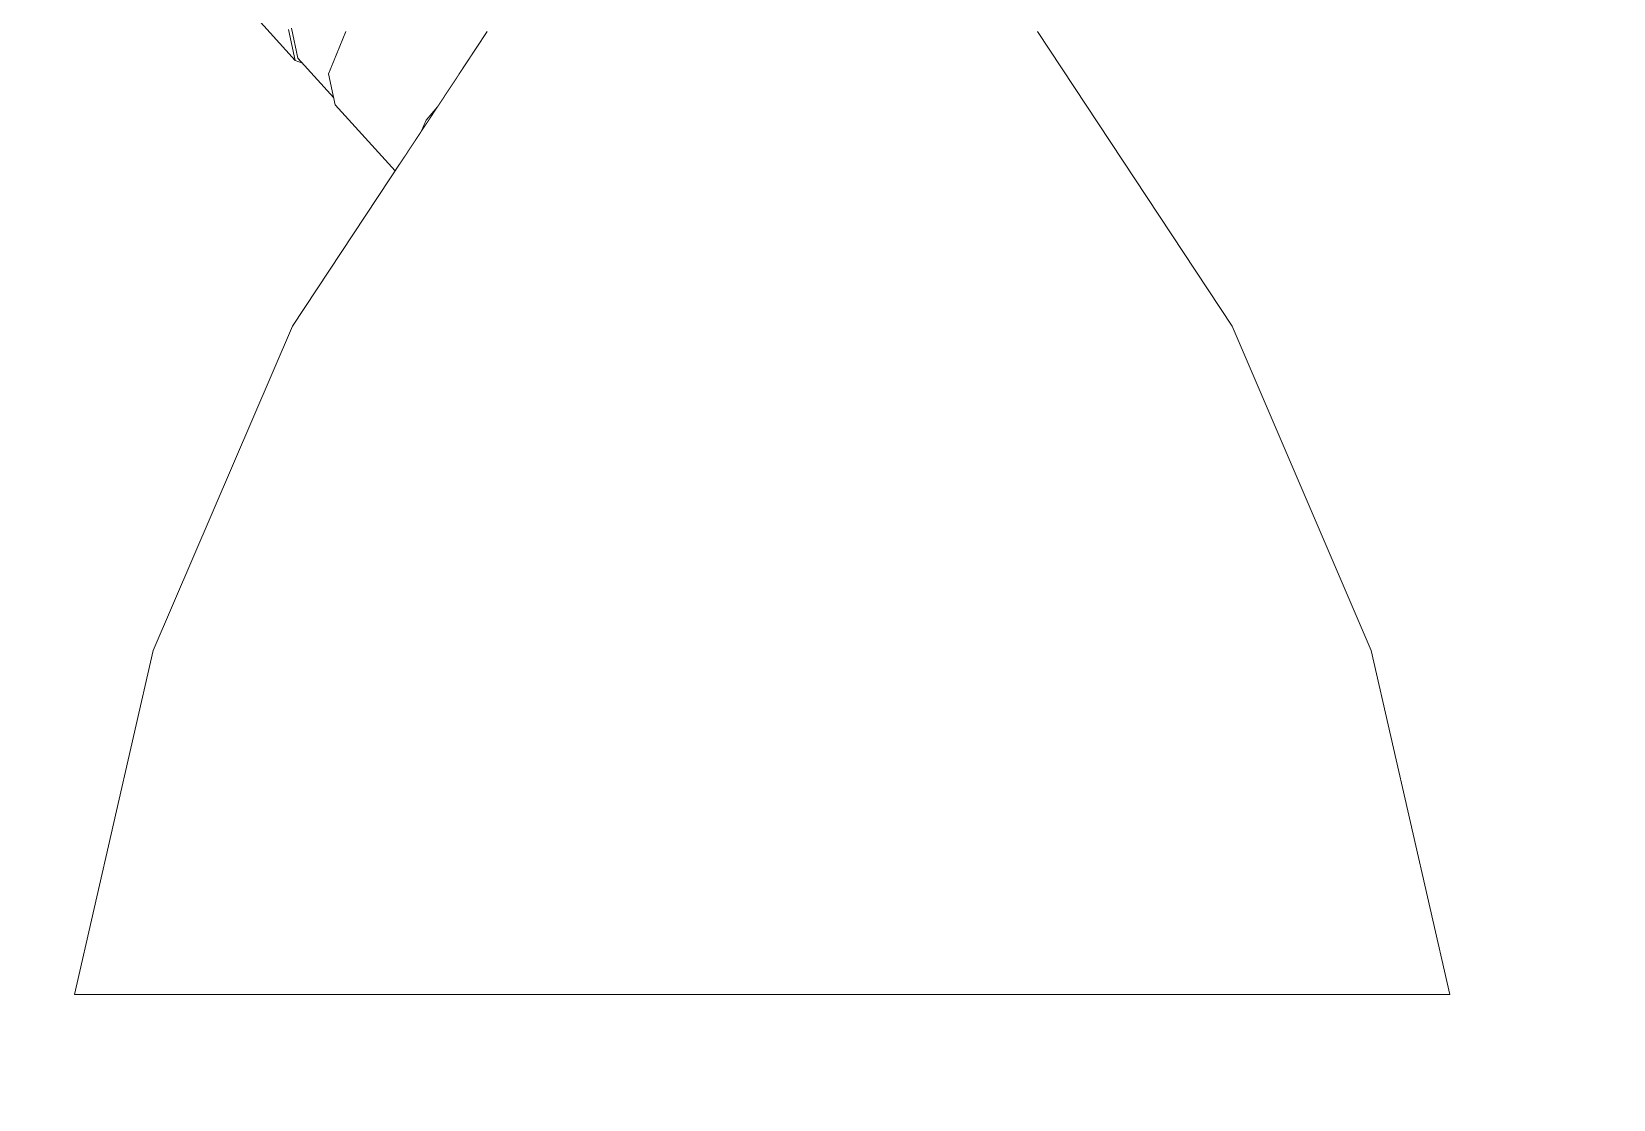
# Model space of a CAD drawing. Header units: millimetres. Extents: x 14397 to 67587, y -11631 to -8348.
# Drawn here: x 54982.2 to 55097.2, y -10581 to -10503.3 of the extents above; entities that cross this region are included whole.
import ezdxf

# ---------------------------------------------------------------- set-up
doc = ezdxf.new("R2010")
doc.units = ezdxf.units.MM
doc.header["$MEASUREMENT"] = 0
doc.linetypes.add('Wipeout_Contour', pattern=[1000, 0, -1000])
doc.layers.add('NewA-Ee_25_10-M_WallsInternal', color=7, linetype='Continuous')
doc.layers.add('NewA-Ee_40_20-M_GeneralFFAndEInternalMovable', color=7, linetype='Continuous')

# ---------------------------------------------------------------- blocks, each defined once
blk = doc.blocks.new('Section Elem_94_10', base_point=(69496.18, -115430.84))
at = {"color": 254, "linetype": 'Wipeout_Contour', "lineweight": 0, "ltscale": 7893286.550727231}
blk.add_wipeout([(58399.81, -8735.84), (54396.46, -8735.84), (54396.46, -11630.84), (54615.38, -11630.84), (54615.38, -11620.84), (54620.38, -11620.84), (54620.38, -10905.84), (54585.38, -10905.84), (54585.38, -10880.84), (54720.27, -10880.84), (54720.61, -10878.25), (54721.61, -10875.84), (54723.19, -10873.77), (54725.26, -10872.18), (54727.66, -10871.18), (54730.24, -10870.84), (54793.65, -10870.84), (54793.65, -10840.84), (54794.63, -10840.84), (54794.63, -10829.43), (54792.39, -10828.64), (54789.89, -10825.34), (54788.97, -10820.84), (54789.89, -10816.34), (54791.41, -10814.33), (54791.33, -10814.13), (54771.18, -10771.2), (54771.17, -10771.21), (54770.14, -10771.39), (54769.54, -10771.21), (54619.83, -10452.2), (54619.83, -10451.71), (54620.42, -10451.06), (54620.82, -10450.8), (54596.21, -10398.34), (54596.21, -10398.28), (54595.6, -10398.28), (54594.99, -10398.06), (54594.55, -10397.47), (54594.41, -10396.66), (54594.6, -10395.87), (54606.66, -10381.57), (54607.54, -10377.64), (54610.09, -10374.42), (54613.53, -10373.32), (54616.13, -10373.32), (54617.61, -10373.89), (54619.39, -10373.32), (54621.99, -10373.32), (54625.38, -10374.62), (54627.83, -10377.99), (54628.1, -10379.48), (54633.32, -10380.86), (54635, -10381.59), (54635.14, -10381.85), (54975.05, -10471.81), (54975.84, -10471.51), (54982.16, -10473.18), (54982.26, -10473.05), (54985.68, -10471.84), (54994.14, -10471.84), (54997.56, -10473.05), (55000.06, -10476.34), (55000.97, -10480.84), (55000.92, -10481.09), (55013.35, -10494.82), (55013.45, -10495.3), (55015.34, -10497.39), (55015.34, -10483.34), (55015.64, -10479.87), (55016.54, -10476.5), (55018.02, -10473.34), (55020.02, -10470.48), (55022.48, -10468.02), (55025.34, -10466.02), (55028.5, -10464.54), (55031.86, -10463.64), (55035.34, -10463.34), (55036.3, -10463.42), (55038.81, -10463.64), (55042.18, -10464.54), (55045.34, -10466.02), (55048.19, -10468.02), (55050.66, -10470.48), (55052.66, -10473.34), (55054.13, -10476.5), (55055.03, -10479.87), (55055.34, -10483.34), (55055.34, -10503.34), (55069.5, -10524.74), (55079.61, -10548.32), (55085.33, -10573.34), (54985.34, -10573.34), (54991.06, -10548.32), (55001.17, -10524.74), (55008.64, -10513.45), (55004.29, -10508.65), (55004.19, -10508.16), (55001.9, -10505.64), (55001.38, -10505.43), (54987.27, -10489.84), (54985.68, -10489.84), (54982.26, -10488.64), (54979.76, -10485.34), (54979.42, -10483.68), (54974.19, -10482.29), (54972.52, -10481.57), (54972.38, -10481.3), (54632.46, -10391.35), (54631.67, -10391.65), (54626.87, -10390.38), (54629.86, -10397.57), (54629.83, -10398.53), (54629.76, -10398.61), (54797.09, -10800.85), (54797.7, -10801.01), (54802.2, -10811.84), (54804.26, -10811.84), (54807.68, -10813.05), (54810.18, -10816.34), (54811.1, -10820.84), (54810.18, -10825.34), (54807.68, -10828.64), (54805.44, -10829.43), (54805.44, -10840.84), (54806.42, -10840.84), (54806.42, -10870.84), (54869.83, -10870.84), (54872.41, -10871.18), (54874.81, -10872.18), (54876.88, -10873.77), (54878.46, -10875.84), (54879.46, -10878.25), (54879.8, -10880.84), (55644.24, -10880.84), (55644.24, -10730.84), (57044.24, -10730.84), (57044.24, -9530.84), (58103.63, -9530.84), (58103.63, -11630.84), (58399.81, -11630.84)], dxfattribs=at).dxf.layer = 'NewA-Ee_25_10-M_WallsInternal'
blk = doc.blocks.new('Section Elem_105_10', base_point=(69496.18, -115430.84))
at = {"color": 254, "linetype": 'Wipeout_Contour', "lineweight": 0, "ltscale": 224286.972022}
blk.add_wipeout([(55063.45, -10548.32), (55067.09, -10573.34), (55073.31, -10573.34), (55068.96, -10548.32)], dxfattribs=at).dxf.layer = 'NewA-Ee_40_20-M_GeneralFFAndEInternalMovable'
at = {"color": 254, "linetype": 'Wipeout_Contour', "lineweight": 0, "ltscale": 224262.141724}
blk.add_wipeout([(55067.09, -10573.34), (55063.45, -10548.32), (55057.09, -10548.32), (55059.9, -10573.34)], dxfattribs=at).dxf.layer = 'NewA-Ee_40_20-M_GeneralFFAndEInternalMovable'
at = {"color": 254, "linetype": 'Wipeout_Contour', "lineweight": 0, "ltscale": 224324.225492}
blk.add_wipeout([(55078.38, -10573.34), (55082.15, -10573.34), (55076.79, -10548.32), (55073.45, -10548.32)], dxfattribs=at).dxf.layer = 'NewA-Ee_40_20-M_GeneralFFAndEInternalMovable'
at = {"color": 254, "linetype": 'Wipeout_Contour', "lineweight": 0, "ltscale": 224234.143265}
blk.add_wipeout([(55050.06, -10548.32), (55051.96, -10573.34), (55059.9, -10573.34), (55057.09, -10548.32)], dxfattribs=at).dxf.layer = 'NewA-Ee_40_20-M_GeneralFFAndEInternalMovable'
at = {"color": 254, "linetype": 'Wipeout_Contour', "lineweight": 0, "ltscale": 224307.878744}
blk.add_wipeout([(55068.96, -10548.32), (55073.31, -10573.34), (55078.38, -10573.34), (55073.45, -10548.32)], dxfattribs=at).dxf.layer = 'NewA-Ee_40_20-M_GeneralFFAndEInternalMovable'
at = {"layer": 'NewA-Ee_40_20-M_GeneralFFAndEInternalMovable', "color": 6, "linetype": 'Continuous', "lineweight": 13}
for p, q in [((55059.9, -10573.34), (55067.09, -10573.34)), ((55067.09, -10573.34), (55073.31, -10573.34))]:
    blk.add_line(p, q, dxfattribs=at)
at = {"color": 254, "linetype": 'Wipeout_Contour', "lineweight": 0, "ltscale": 224203.101506}
blk.add_wipeout([(55046.7, -10524.74), (55050.06, -10548.32), (55057.09, -10548.32), (55052.12, -10524.74)], dxfattribs=at).dxf.layer = 'NewA-Ee_40_20-M_GeneralFFAndEInternalMovable'
at = {"color": 254, "linetype": 'Wipeout_Contour', "lineweight": 0, "ltscale": 224264.413546}
blk.add_wipeout([(55068.96, -10548.32), (55073.45, -10548.32), (55064.75, -10524.74), (55061.29, -10524.74)], dxfattribs=at).dxf.layer = 'NewA-Ee_40_20-M_GeneralFFAndEInternalMovable'
at = {"color": 254, "linetype": 'Wipeout_Contour', "lineweight": 0, "ltscale": 224335.513937}
blk.add_wipeout([(55078.86, -10548.32), (55076.79, -10548.32), (55082.15, -10573.34), (55084.49, -10573.34)], dxfattribs=at).dxf.layer = 'NewA-Ee_40_20-M_GeneralFFAndEInternalMovable'
at = {"color": 254, "linetype": 'Wipeout_Contour', "lineweight": 0, "ltscale": 224247.029049}
blk.add_wipeout([(55057.03, -10524.74), (55063.45, -10548.32), (55068.96, -10548.32), (55061.29, -10524.74)], dxfattribs=at).dxf.layer = 'NewA-Ee_40_20-M_GeneralFFAndEInternalMovable'
at = {"color": 254, "linetype": 'Wipeout_Contour', "lineweight": 0, "ltscale": 224203.828353}
blk.add_wipeout([(55042.58, -10548.32), (55043.52, -10573.34), (55051.96, -10573.34), (55050.06, -10548.32)], dxfattribs=at).dxf.layer = 'NewA-Ee_40_20-M_GeneralFFAndEInternalMovable'
at = {"layer": 'NewA-Ee_40_20-M_GeneralFFAndEInternalMovable', "color": 6, "linetype": 'Continuous', "lineweight": 13}
blk.add_line((55051.96, -10573.34), (55059.9, -10573.34), dxfattribs=at)
at = {"color": 254, "linetype": 'Wipeout_Contour', "lineweight": 0, "ltscale": 224226.381746}
blk.add_wipeout([(55052.12, -10524.74), (55057.09, -10548.32), (55063.45, -10548.32), (55057.03, -10524.74)], dxfattribs=at).dxf.layer = 'NewA-Ee_40_20-M_GeneralFFAndEInternalMovable'
at = {"color": 254, "linetype": 'Wipeout_Contour', "lineweight": 0, "ltscale": 224287.388463}
blk.add_wipeout([(55068.92, -10524.74), (55067.32, -10524.74), (55076.79, -10548.32), (55078.86, -10548.32)], dxfattribs=at).dxf.layer = 'NewA-Ee_40_20-M_GeneralFFAndEInternalMovable'
at = {"color": 254, "linetype": 'Wipeout_Contour', "lineweight": 0, "ltscale": 224278.004996}
blk.add_wipeout([(55064.75, -10524.74), (55073.45, -10548.32), (55076.79, -10548.32), (55067.32, -10524.74)], dxfattribs=at).dxf.layer = 'NewA-Ee_40_20-M_GeneralFFAndEInternalMovable'
at = {"color": 254, "linetype": 'Wipeout_Contour', "lineweight": 0, "ltscale": 224341.398296}
blk.add_wipeout([(55078.86, -10548.32), (55084.49, -10573.34), (55085.33, -10573.34), (55079.61, -10548.32)], dxfattribs=at).dxf.layer = 'NewA-Ee_40_20-M_GeneralFFAndEInternalMovable'
at = {"layer": 'NewA-Ee_40_20-M_GeneralFFAndEInternalMovable', "color": 6, "linetype": 'Continuous', "lineweight": 13}
for p, q in [((55073.31, -10573.34), (55078.38, -10573.34)), ((55078.38, -10573.34), (55082.15, -10573.34)), ((55082.15, -10573.34), (55084.49, -10573.34)), ((55084.49, -10573.34), (55085.33, -10573.34))]:
    blk.add_line(p, q, dxfattribs=at)
at = {"color": 254, "linetype": 'Wipeout_Contour', "lineweight": 0, "ltscale": 224208.90091}
blk.add_wipeout([(55052.56, -10503.34), (55050.53, -10503.34), (55061.29, -10524.74), (55064.75, -10524.74)], dxfattribs=at).dxf.layer = 'NewA-Ee_40_20-M_GeneralFFAndEInternalMovable'
at = {"color": 254, "linetype": 'Wipeout_Contour', "lineweight": 0, "ltscale": 224292.276534}
blk.add_wipeout([(55069.5, -10524.74), (55068.92, -10524.74), (55078.86, -10548.32), (55079.61, -10548.32)], dxfattribs=at).dxf.layer = 'NewA-Ee_40_20-M_GeneralFFAndEInternalMovable'
at = {"layer": 'NewA-Ee_40_20-M_GeneralFFAndEInternalMovable', "color": 6, "linetype": 'Continuous', "lineweight": 13}
blk.add_line((55079.61, -10548.32), (55085.33, -10573.34), dxfattribs=at)
at = {"color": 254, "linetype": 'Wipeout_Contour', "lineweight": 0, "ltscale": 224196.912679}
blk.add_wipeout([(55050.53, -10503.34), (55048.04, -10503.34), (55057.03, -10524.74), (55061.29, -10524.74)], dxfattribs=at).dxf.layer = 'NewA-Ee_40_20-M_GeneralFFAndEInternalMovable'
at = {"color": 254, "linetype": 'Wipeout_Contour', "lineweight": 0, "ltscale": 224182.67641}
blk.add_wipeout([(55048.04, -10503.34), (55045.16, -10503.34), (55052.12, -10524.74), (55057.03, -10524.74)], dxfattribs=at).dxf.layer = 'NewA-Ee_40_20-M_GeneralFFAndEInternalMovable'
at = {"color": 254, "linetype": 'Wipeout_Contour', "lineweight": 0, "ltscale": 224166.631177}
blk.add_wipeout([(55045.16, -10503.34), (55041.99, -10503.34), (55046.7, -10524.74), (55052.12, -10524.74)], dxfattribs=at).dxf.layer = 'NewA-Ee_40_20-M_GeneralFFAndEInternalMovable'
at = {"color": 254, "linetype": 'Wipeout_Contour', "lineweight": 0, "ltscale": 224224.740836}
blk.add_wipeout([(55055, -10503.34), (55054.06, -10503.34), (55067.32, -10524.74), (55068.92, -10524.74)], dxfattribs=at).dxf.layer = 'NewA-Ee_40_20-M_GeneralFFAndEInternalMovable'
at = {"color": 254, "linetype": 'Wipeout_Contour', "lineweight": 0, "ltscale": 224161.860336}
blk.add_wipeout([(55048.04, -10483.34), (55048.04, -10503.34), (55050.53, -10503.34), (55050.53, -10483.34)], dxfattribs=at).dxf.layer = 'NewA-Ee_40_20-M_GeneralFFAndEInternalMovable'
at = {"color": 254, "linetype": 'Wipeout_Contour', "lineweight": 0, "ltscale": 224218.272849}
blk.add_wipeout([(55052.56, -10503.34), (55064.75, -10524.74), (55067.32, -10524.74), (55054.06, -10503.34)], dxfattribs=at).dxf.layer = 'NewA-Ee_40_20-M_GeneralFFAndEInternalMovable'
at = {"color": 254, "linetype": 'Wipeout_Contour', "lineweight": 0, "ltscale": 224177.899334}
blk.add_wipeout([(55050.06, -10548.32), (55046.7, -10524.74), (55040.93, -10524.74), (55042.58, -10548.32)], dxfattribs=at).dxf.layer = 'NewA-Ee_40_20-M_GeneralFFAndEInternalMovable'
at = {"color": 254, "linetype": 'Wipeout_Contour', "lineweight": 0, "ltscale": 224131.118729}
blk.add_wipeout([(55034.99, -10524.74), (55040.93, -10524.74), (55038.61, -10503.34), (55035.13, -10503.34)], dxfattribs=at).dxf.layer = 'NewA-Ee_40_20-M_GeneralFFAndEInternalMovable'
at = {"color": 254, "linetype": 'Wipeout_Contour', "lineweight": 0, "ltscale": 224228.105809}
blk.add_wipeout([(55055.34, -10503.34), (55055, -10503.34), (55068.92, -10524.74), (55069.5, -10524.74)], dxfattribs=at).dxf.layer = 'NewA-Ee_40_20-M_GeneralFFAndEInternalMovable'
at = {"color": 254, "linetype": 'Wipeout_Contour', "lineweight": 0, "ltscale": 224172.105437}
blk.add_wipeout([(55034.89, -10548.32), (55034.83, -10573.34), (55043.52, -10573.34), (55042.58, -10548.32)], dxfattribs=at).dxf.layer = 'NewA-Ee_40_20-M_GeneralFFAndEInternalMovable'
at = {"layer": 'NewA-Ee_40_20-M_GeneralFFAndEInternalMovable', "color": 6, "linetype": 'Continuous', "lineweight": 13}
for p, q in [((55055.34, -10503.34), (55069.5, -10524.74)), ((55069.5, -10524.74), (55079.61, -10548.32)), ((55043.52, -10573.34), (55051.96, -10573.34))]:
    blk.add_line(p, q, dxfattribs=at)
at = {"color": 254, "linetype": 'Wipeout_Contour', "lineweight": 0, "ltscale": 224151.518449}
blk.add_wipeout([(55034.99, -10524.74), (55034.89, -10548.32), (55042.58, -10548.32), (55040.93, -10524.74)], dxfattribs=at).dxf.layer = 'NewA-Ee_40_20-M_GeneralFFAndEInternalMovable'
at = {"color": 254, "linetype": 'Wipeout_Contour', "lineweight": 0, "ltscale": 224149.277557}
blk.add_wipeout([(55041.99, -10503.34), (55038.61, -10503.34), (55040.93, -10524.74), (55046.7, -10524.74)], dxfattribs=at).dxf.layer = 'NewA-Ee_40_20-M_GeneralFFAndEInternalMovable'
at = {"color": 254, "linetype": 'Wipeout_Contour', "lineweight": 0, "ltscale": 224139.741451}
blk.add_wipeout([(55034.83, -10573.34), (55034.89, -10548.32), (55027.21, -10548.32), (55026.16, -10573.34)], dxfattribs=at).dxf.layer = 'NewA-Ee_40_20-M_GeneralFFAndEInternalMovable'
at = {"layer": 'NewA-Ee_40_20-M_GeneralFFAndEInternalMovable', "color": 6, "linetype": 'Continuous', "lineweight": 13}
blk.add_line((55034.83, -10573.34), (55043.52, -10573.34), dxfattribs=at)
at = {"color": 254, "linetype": 'Wipeout_Contour', "lineweight": 0, "ltscale": 224113.100566}
blk.add_wipeout([(55038.61, -10483.34), (55035.13, -10483.34), (55035.13, -10503.34), (55038.61, -10503.34)], dxfattribs=at).dxf.layer = 'NewA-Ee_40_20-M_GeneralFFAndEInternalMovable'
at = {"color": 254, "linetype": 'Wipeout_Contour', "lineweight": 0, "ltscale": 224111.88483}
blk.add_wipeout([(55031.67, -10503.34), (55029.06, -10524.74), (55034.99, -10524.74), (55035.13, -10503.34)], dxfattribs=at).dxf.layer = 'NewA-Ee_40_20-M_GeneralFFAndEInternalMovable'
at = {"color": 254, "linetype": 'Wipeout_Contour', "lineweight": 0, "ltscale": 224124.344205}
blk.add_wipeout([(55034.89, -10548.32), (55034.99, -10524.74), (55029.06, -10524.74), (55027.21, -10548.32)], dxfattribs=at).dxf.layer = 'NewA-Ee_40_20-M_GeneralFFAndEInternalMovable'
at = {"color": 254, "linetype": 'Wipeout_Contour', "lineweight": 0, "ltscale": 224108.145405}
blk.add_wipeout([(55019.77, -10548.32), (55017.76, -10573.34), (55026.16, -10573.34), (55027.21, -10548.32)], dxfattribs=at).dxf.layer = 'NewA-Ee_40_20-M_GeneralFFAndEInternalMovable'
at = {"layer": 'NewA-Ee_40_20-M_GeneralFFAndEInternalMovable', "color": 6, "linetype": 'Continuous', "lineweight": 13}
blk.add_line((55026.16, -10573.34), (55034.83, -10573.34), dxfattribs=at)
at = {"color": 254, "linetype": 'Wipeout_Contour', "lineweight": 0, "ltscale": 224098.084868}
blk.add_wipeout([(55023.33, -10524.74), (55019.77, -10548.32), (55027.21, -10548.32), (55029.06, -10524.74)], dxfattribs=at).dxf.layer = 'NewA-Ee_40_20-M_GeneralFFAndEInternalMovable'
at = {"color": 254, "linetype": 'Wipeout_Contour', "lineweight": 0, "ltscale": 224078.053542}
blk.add_wipeout([(55017.76, -10573.34), (55019.77, -10548.32), (55012.81, -10548.32), (55009.9, -10573.34)], dxfattribs=at).dxf.layer = 'NewA-Ee_40_20-M_GeneralFFAndEInternalMovable'
at = {"layer": 'NewA-Ee_40_20-M_GeneralFFAndEInternalMovable', "color": 6, "linetype": 'Continuous', "lineweight": 13}
blk.add_line((55017.76, -10573.34), (55026.16, -10573.34), dxfattribs=at)
at = {"color": 254, "linetype": 'Wipeout_Contour', "lineweight": 0, "ltscale": 224073.067335}
blk.add_wipeout([(55012.81, -10548.32), (55019.77, -10548.32), (55023.33, -10524.74), (55017.96, -10524.74)], dxfattribs=at).dxf.layer = 'NewA-Ee_40_20-M_GeneralFFAndEInternalMovable'
at = {"color": 254, "linetype": 'Wipeout_Contour', "lineweight": 0, "ltscale": 224093.83906}
blk.add_wipeout([(55028.31, -10503.34), (55023.33, -10524.74), (55029.06, -10524.74), (55031.67, -10503.34)], dxfattribs=at).dxf.layer = 'NewA-Ee_40_20-M_GeneralFFAndEInternalMovable'
at = {"color": 254, "linetype": 'Wipeout_Contour', "lineweight": 0, "ltscale": 224050.381196}
blk.add_wipeout([(55009.9, -10573.34), (55012.81, -10548.32), (55006.54, -10548.32), (55002.81, -10573.34)], dxfattribs=at).dxf.layer = 'NewA-Ee_40_20-M_GeneralFFAndEInternalMovable'
at = {"layer": 'NewA-Ee_40_20-M_GeneralFFAndEInternalMovable', "color": 6, "linetype": 'Continuous', "lineweight": 13}
blk.add_line((55009.9, -10573.34), (55017.76, -10573.34), dxfattribs=at)
at = {"color": 254, "linetype": 'Wipeout_Contour', "lineweight": 0, "ltscale": 224025.970089}
blk.add_wipeout([(54996.71, -10573.34), (55002.81, -10573.34), (55006.54, -10548.32), (55001.13, -10548.32)], dxfattribs=at).dxf.layer = 'NewA-Ee_40_20-M_GeneralFFAndEInternalMovable'
at = {"layer": 'NewA-Ee_40_20-M_GeneralFFAndEInternalMovable', "color": 6, "linetype": 'Continuous', "lineweight": 13}
blk.add_line((55002.81, -10573.34), (55009.9, -10573.34), dxfattribs=at)
at = {"color": 254, "linetype": 'Wipeout_Contour', "lineweight": 0, "ltscale": 224050.057842}
blk.add_wipeout([(55006.54, -10548.32), (55012.81, -10548.32), (55017.96, -10524.74), (55013.11, -10524.74)], dxfattribs=at).dxf.layer = 'NewA-Ee_40_20-M_GeneralFFAndEInternalMovable'
at = {"color": 254, "linetype": 'Wipeout_Contour', "lineweight": 0, "ltscale": 224076.609841}
blk.add_wipeout([(55017.96, -10524.74), (55023.33, -10524.74), (55028.31, -10503.34), (55025.16, -10503.34)], dxfattribs=at).dxf.layer = 'NewA-Ee_40_20-M_GeneralFFAndEInternalMovable'
at = {"color": 254, "linetype": 'Wipeout_Contour', "lineweight": 0, "ltscale": 224029.758944}
blk.add_wipeout([(55008.94, -10524.74), (55001.13, -10548.32), (55006.54, -10548.32), (55013.11, -10524.74)], dxfattribs=at).dxf.layer = 'NewA-Ee_40_20-M_GeneralFFAndEInternalMovable'
at = {"color": 254, "linetype": 'Wipeout_Contour', "lineweight": 0, "ltscale": 224061.517992}
blk.add_wipeout([(55025.16, -10483.34), (55022.33, -10483.34), (55022.33, -10503.34), (55025.16, -10503.34)], dxfattribs=at).dxf.layer = 'NewA-Ee_40_20-M_GeneralFFAndEInternalMovable'
at = {"color": 254, "linetype": 'Wipeout_Contour', "lineweight": 0, "ltscale": 224012.789719}
blk.add_wipeout([(55005.58, -10524.74), (54996.77, -10548.32), (55001.13, -10548.32), (55008.94, -10524.74)], dxfattribs=at).dxf.layer = 'NewA-Ee_40_20-M_GeneralFFAndEInternalMovable'
at = {"color": 254, "linetype": 'Wipeout_Contour', "lineweight": 0, "ltscale": 224060.750053}
blk.add_wipeout([(55022.33, -10503.34), (55013.11, -10524.74), (55017.96, -10524.74), (55025.16, -10503.34)], dxfattribs=at).dxf.layer = 'NewA-Ee_40_20-M_GeneralFFAndEInternalMovable'
at = {"color": 254, "linetype": 'Wipeout_Contour', "lineweight": 0, "ltscale": 224005.56282}
blk.add_wipeout([(54996.77, -10548.32), (54991.79, -10573.34), (54996.71, -10573.34), (55001.13, -10548.32)], dxfattribs=at).dxf.layer = 'NewA-Ee_40_20-M_GeneralFFAndEInternalMovable'
at = {"color": 254, "linetype": 'Wipeout_Contour', "lineweight": 0, "ltscale": 224046.753499}
blk.add_wipeout([(55008.94, -10524.74), (55013.11, -10524.74), (55022.33, -10503.34), (55019.89, -10503.34)], dxfattribs=at).dxf.layer = 'NewA-Ee_40_20-M_GeneralFFAndEInternalMovable'
at = {"color": 254, "linetype": 'Wipeout_Contour', "lineweight": 0, "ltscale": 223989.780576}
blk.add_wipeout([(54988.18, -10573.34), (54991.79, -10573.34), (54996.77, -10548.32), (54993.58, -10548.32)], dxfattribs=at).dxf.layer = 'NewA-Ee_40_20-M_GeneralFFAndEInternalMovable'
at = {"layer": 'NewA-Ee_40_20-M_GeneralFFAndEInternalMovable', "color": 6, "linetype": 'Continuous', "lineweight": 13}
blk.add_line((54996.71, -10573.34), (55002.81, -10573.34), dxfattribs=at)
at = {"color": 254, "linetype": 'Wipeout_Contour', "lineweight": 0, "ltscale": 223999.667765}
blk.add_wipeout([(55003.11, -10524.74), (54993.58, -10548.32), (54996.77, -10548.32), (55005.58, -10524.74)], dxfattribs=at).dxf.layer = 'NewA-Ee_40_20-M_GeneralFFAndEInternalMovable'
at = {"color": 254, "linetype": 'Wipeout_Contour', "lineweight": 0, "ltscale": 223990.793677}
blk.add_wipeout([(55001.63, -10524.74), (54991.66, -10548.32), (54993.58, -10548.32), (55003.11, -10524.74)], dxfattribs=at).dxf.layer = 'NewA-Ee_40_20-M_GeneralFFAndEInternalMovable'
at = {"color": 254, "linetype": 'Wipeout_Contour', "lineweight": 0, "ltscale": 224026.003393}
blk.add_wipeout([(55003.11, -10524.74), (55005.58, -10524.74), (55017.92, -10503.34), (55016.48, -10503.34)], dxfattribs=at).dxf.layer = 'NewA-Ee_40_20-M_GeneralFFAndEInternalMovable'
at = {"color": 254, "linetype": 'Wipeout_Contour', "lineweight": 0, "ltscale": 223979.10454}
blk.add_wipeout([(54991.66, -10548.32), (54986.01, -10573.34), (54988.18, -10573.34), (54993.58, -10548.32)], dxfattribs=at).dxf.layer = 'NewA-Ee_40_20-M_GeneralFFAndEInternalMovable'
at = {"color": 254, "linetype": 'Wipeout_Contour', "lineweight": 0, "ltscale": 224035.051498}
blk.add_wipeout([(55017.92, -10503.34), (55005.58, -10524.74), (55008.94, -10524.74), (55019.89, -10503.34)], dxfattribs=at).dxf.layer = 'NewA-Ee_40_20-M_GeneralFFAndEInternalMovable'
at = {"color": 254, "linetype": 'Wipeout_Contour', "lineweight": 0, "ltscale": 223986.439442}
blk.add_wipeout([(54991.06, -10548.32), (54991.66, -10548.32), (55001.63, -10524.74), (55001.17, -10524.74)], dxfattribs=at).dxf.layer = 'NewA-Ee_40_20-M_GeneralFFAndEInternalMovable'
at = {"color": 254, "linetype": 'Wipeout_Contour', "lineweight": 0, "ltscale": 224019.8869}
blk.add_wipeout([(55001.63, -10524.74), (55003.11, -10524.74), (55016.48, -10503.34), (55015.61, -10503.34)], dxfattribs=at).dxf.layer = 'NewA-Ee_40_20-M_GeneralFFAndEInternalMovable'
at = {"color": 254, "linetype": 'Wipeout_Contour', "lineweight": 0, "ltscale": 223973.862043}
blk.add_wipeout([(54991.06, -10548.32), (54985.34, -10573.34), (54986.01, -10573.34), (54991.66, -10548.32)], dxfattribs=at).dxf.layer = 'NewA-Ee_40_20-M_GeneralFFAndEInternalMovable'
at = {"layer": 'NewA-Ee_40_20-M_GeneralFFAndEInternalMovable', "color": 6, "linetype": 'Continuous', "lineweight": 13}
for p, q in [((54991.06, -10548.32), (54985.34, -10573.34)), ((54985.34, -10573.34), (54986.01, -10573.34)), ((54986.01, -10573.34), (54988.18, -10573.34)), ((54988.18, -10573.34), (54991.79, -10573.34)), ((54991.79, -10573.34), (54996.71, -10573.34))]:
    blk.add_line(p, q, dxfattribs=at)
at = {"color": 254, "linetype": 'Wipeout_Contour', "lineweight": 0, "ltscale": 224016.890398}
blk.add_wipeout([(55015.34, -10503.34), (55001.17, -10524.74), (55001.63, -10524.74), (55015.61, -10503.34)], dxfattribs=at).dxf.layer = 'NewA-Ee_40_20-M_GeneralFFAndEInternalMovable'
at = {"layer": 'NewA-Ee_40_20-M_GeneralFFAndEInternalMovable', "color": 6, "linetype": 'Continuous', "lineweight": 13}
blk.add_line((55001.17, -10524.74), (54991.06, -10548.32), dxfattribs=at)
at = {"color": 254, "linetype": 'Wipeout_Contour', "lineweight": 0, "ltscale": 224006.544522}
blk.add_wipeout([(55003.81, -10506.4), (55004.29, -10508.65), (55008.64, -10513.45), (55009.3, -10512.46)], dxfattribs=at).dxf.layer = 'NewA-Ee_40_20-M_GeneralFFAndEInternalMovable'
at = {"color": 254, "linetype": 'Wipeout_Contour', "lineweight": 0, "ltscale": 280013.088056}
blk.add_wipeout([(55003.81, -10506.4), (55009.3, -10512.46), (55010.57, -10510.54), (55010.89, -10509.77), (55005.07, -10503.34)], dxfattribs=at).dxf.layer = 'NewA-Ee_40_20-M_GeneralFFAndEInternalMovable'
at = {"color": 254, "linetype": 'Wipeout_Contour', "lineweight": 0, "ltscale": 280029.512863}
blk.add_wipeout([(55007.72, -10500.27), (55013.29, -10506.43), (55015.34, -10503.34), (55015.34, -10502.76), (55011.05, -10498.03)], dxfattribs=at).dxf.layer = 'NewA-Ee_40_20-M_GeneralFFAndEInternalMovable'
at = {"color": 254, "linetype": 'Wipeout_Contour', "lineweight": 0, "ltscale": 280019.44388}
blk.add_wipeout([(55005.07, -10503.34), (55010.89, -10509.77), (55011.72, -10508.8), (55013.29, -10506.43), (55007.72, -10500.27)], dxfattribs=at).dxf.layer = 'NewA-Ee_40_20-M_GeneralFFAndEInternalMovable'
at = {"color": 254, "linetype": 'Wipeout_Contour', "lineweight": 0, "ltscale": 895987.978189}
blk.add_wipeout([(55000.9, -10503.19), (55001.38, -10505.43), (55001.9, -10505.64), (55001.57, -10505.27), (55001.11, -10503.09), (55002.32, -10500.12), (55004.89, -10497.16), (55008.12, -10494.98), (55011.15, -10494.19), (55013.16, -10494.98), (55013.45, -10495.3), (55013.35, -10494.82), (55011.27, -10494), (55008.14, -10494.82), (55004.81, -10497.06), (55002.16, -10500.12)], dxfattribs=at).dxf.layer = 'NewA-Ee_40_20-M_GeneralFFAndEInternalMovable'
at = {"color": 254, "linetype": 'Wipeout_Contour', "lineweight": 0, "ltscale": 168018.189982}
blk.add_wipeout([(55010.57, -10510.54), (55011.72, -10508.8), (55010.89, -10509.77)], dxfattribs=at).dxf.layer = 'NewA-Ee_40_20-M_GeneralFFAndEInternalMovable'
at = {"layer": 'NewA-Ee_40_20-M_GeneralFFAndEInternalMovable', "color": 6, "linetype": 'Continuous', "lineweight": 13}
for p, q in [((55011.72, -10508.8), (55010.89, -10509.77)), ((55010.89, -10509.77), (55010.57, -10510.54))]:
    blk.add_line(p, q, dxfattribs=at)
at = {"color": 254, "linetype": 'Wipeout_Contour', "lineweight": 0, "ltscale": 279986.296935}
blk.add_wipeout([(55001.11, -10503.09), (55003.9, -10506.18), (55005.07, -10503.34), (55005.15, -10503.25), (55002.32, -10500.12)], dxfattribs=at).dxf.layer = 'NewA-Ee_40_20-M_GeneralFFAndEInternalMovable'
at = {"color": 254, "linetype": 'Wipeout_Contour', "lineweight": 0, "ltscale": 279985.901189}
blk.add_wipeout([(55003.9, -10506.18), (55001.11, -10503.09), (55001.57, -10505.27), (55004.19, -10508.16), (55003.81, -10506.4)], dxfattribs=at).dxf.layer = 'NewA-Ee_40_20-M_GeneralFFAndEInternalMovable'
at = {"layer": 'NewA-Ee_40_20-M_GeneralFFAndEInternalMovable', "color": 6, "linetype": 'Continuous', "lineweight": 13}
for p, q in [((55005.07, -10503.34), (55003.81, -10506.4)), ((55003.81, -10506.4), (55004.29, -10508.65)), ((55004.29, -10508.65), (55008.64, -10513.45))]:
    blk.add_line(p, q, dxfattribs=at)
at = {"color": 254, "linetype": 'Wipeout_Contour', "lineweight": 0, "ltscale": 279928.27723}
blk.add_wipeout([(54987.32, -10489.79), (54987.28, -10489.85), (55001.38, -10505.43), (55000.9, -10503.19), (54988.14, -10489.09)], dxfattribs=at).dxf.layer = 'NewA-Ee_40_20-M_GeneralFFAndEInternalMovable'
at = {"layer": 'NewA-Ee_40_20-M_GeneralFFAndEInternalMovable', "color": 6, "linetype": 'Continuous', "lineweight": 13}
for p, q in [((54987.27, -10489.84), (55001.38, -10505.43)), ((55000.9, -10503.19), (55001.38, -10505.43)), ((55001.11, -10503.09), (55001.57, -10505.27)), ((55015.34, -10503.34), (55001.17, -10524.74)), ((55001.38, -10505.43), (55001.9, -10505.64)), ((55001.57, -10505.27), (55004.19, -10508.16)), ((55001.57, -10505.27), (55001.58, -10505.27))]:
    blk.add_line(p, q, dxfattribs=at)

msp = doc.modelspace()

# ---------------------------------------------------------------- block references
at = {"layer": 'NewA-Ee_25_10-M_WallsInternal', "lineweight": 0}
msp.add_blockref('Section Elem_94_10', (69496.18, -115430.84), dxfattribs=at)

# ---------------------------------------------------------------- next in the draw order: block references
at = {"layer": 'NewA-Ee_40_20-M_GeneralFFAndEInternalMovable', "lineweight": 0}
msp.add_blockref('Section Elem_105_10', (69496.18, -115430.84), dxfattribs=at)

doc.saveas('drawing.dxf')
